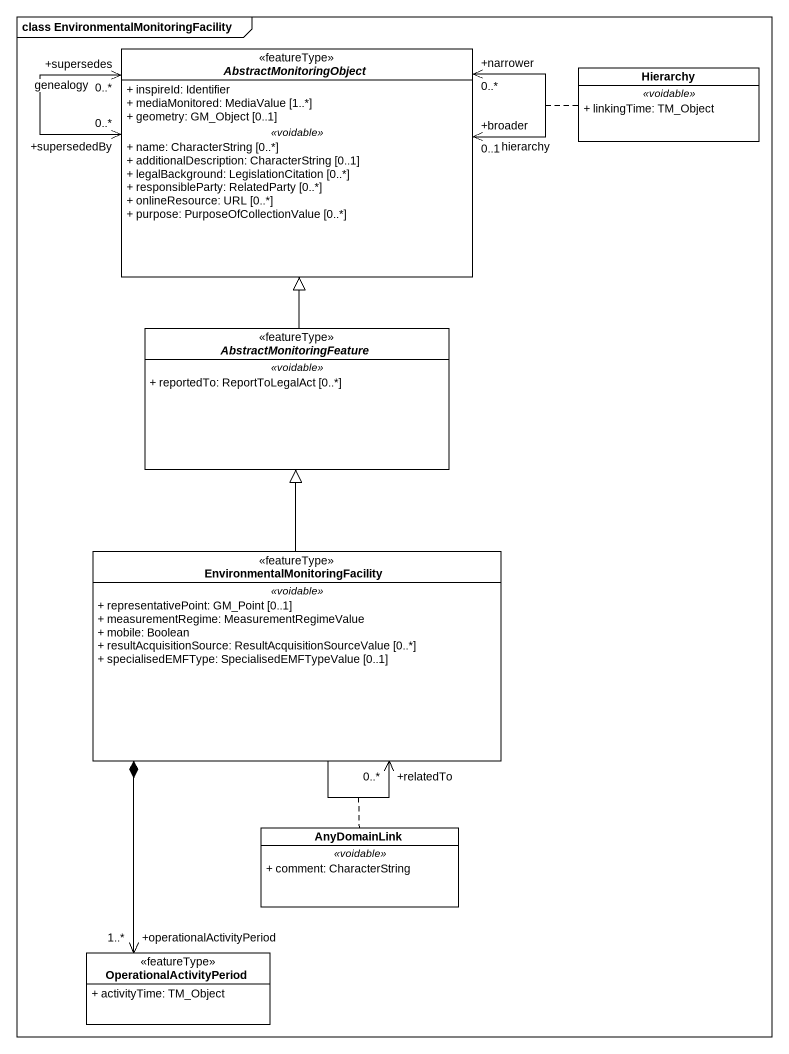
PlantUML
@startuml
mainframe class EnvironmentalMonitoringFacility
hide circle
hide empty members
skinparam classAttributeIconSize 0
abstract class AbstractMonitoringObject <<featureType>> #FFFFFF {
  + inspireId: Identifier
  + mediaMonitored: MediaValue [1..*]
  + geometry: GM_Object [0..1]
  .. <<voidable>> ..
  + name: CharacterString [0..*]
  + additionalDescription: CharacterString [0..1]
  + legalBackground: LegislationCitation [0..*]
  + responsibleParty: RelatedParty [0..*]
  + onlineResource: URL [0..*]
  + purpose: PurposeOfCollectionValue [0..*]
}
class Hierarchy #FFFFFF {
  .. <<voidable>> ..
  + linkingTime: TM_Object
}
abstract class AbstractMonitoringFeature <<featureType>> #FFFFFF {
  .. <<voidable>> ..
  + reportedTo: ReportToLegalAct [0..*]
}
class "EnvironmentalMonitoringFacility" as EnvironmentalMonitoringFacil <<featureType>> #FFFFFF {
  .. <<voidable>> ..
  + representativePoint: GM_Point [0..1]
  + measurementRegime: MeasurementRegimeValue
  + mobile: Boolean
  + resultAcquisitionSource: ResultAcquisitionSourceValue [0..*]
  + specialisedEMFType: SpecialisedEMFTypeValue [0..1]
}
class AnyDomainLink #FFFFFF {
  .. <<voidable>> ..
  + comment: CharacterString
}
class OperationalActivityPeriod <<featureType>> #FFFFFF {
  + activityTime: TM_Object
}
AbstractMonitoringObject "+broader\n0..1" <--> "+narrower\n0..*" AbstractMonitoringObject : hierarchy
(AbstractMonitoringObject, AbstractMonitoringObject) .. Hierarchy
AbstractMonitoringObject "+supersedes\n0..*" <--> "+supersededBy\n0..*" AbstractMonitoringObject : genealogy
AbstractMonitoringFeature -up-|> AbstractMonitoringObject
EnvironmentalMonitoringFacil -up-|> AbstractMonitoringFeature
EnvironmentalMonitoringFacil --> "+relatedTo\n0..*" EnvironmentalMonitoringFacil
(EnvironmentalMonitoringFacil, EnvironmentalMonitoringFacil) .. AnyDomainLink
OperationalActivityPeriod "+operationalActivityPeriod\n1..*" <-up-* EnvironmentalMonitoringFacil
@enduml
